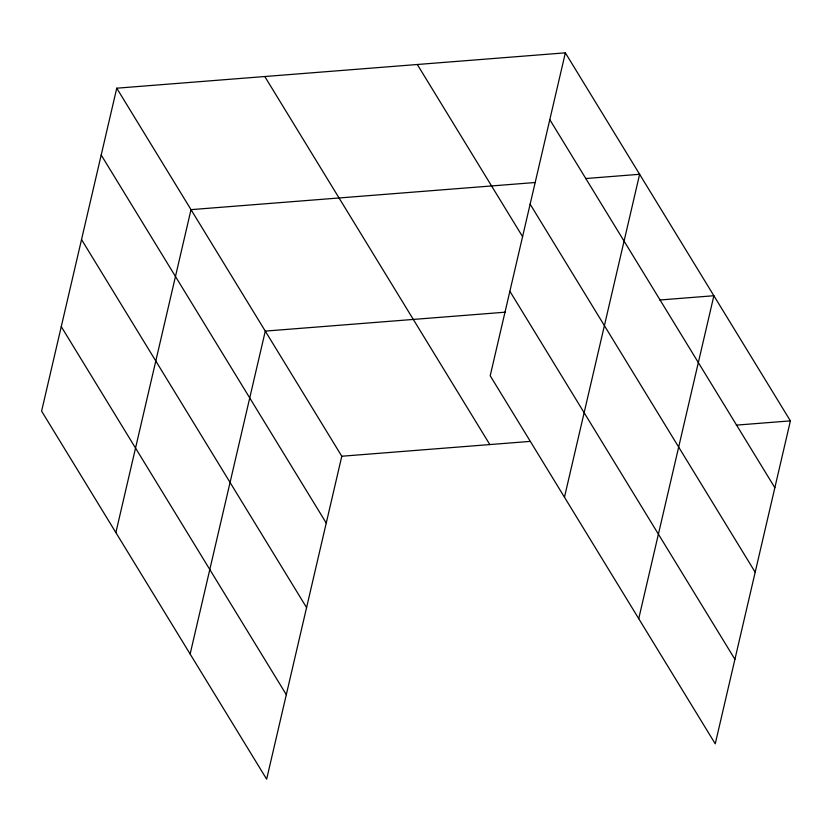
<?xml version="1.0" encoding="UTF-8"?>
<svg xmlns="http://www.w3.org/2000/svg" width="832" height="832" viewBox="0 0 832 832"><rect width="100%" height="100%" fill="white"/><g stroke="black" fill="none" stroke-linecap="round" stroke-linejoin="round"><path stroke-width="1.25" d="M116.75 88.192L41.6 411.122L266.646 779.168L341.796 456.238L116.75 88.192L565.354 52.832L790.4 420.878L715.25 743.808L490.204 375.762L565.354 52.832M115.866 532.584L191.017 209.643L535.35 182.499M190.133 654.035L265.283 331.105L505.097 312.198M564.47 497.214L639.621 174.283L585.551 178.547M638.737 618.675L713.887 295.734L659.818 299.998M341.796 456.238L529.901 441.407M736.33 425.131L790.4 420.878M549.806 119.662L774.852 487.708M530.14 204.173L755.186 572.218M417.31 64.501L522.631 236.746M509.87 291.252L734.916 659.298M264.784 76.523L489.83 444.569M101.202 155.022L326.248 523.068M81.526 239.533L306.571 607.578M61.266 326.612L286.312 694.658"/></g></svg>
